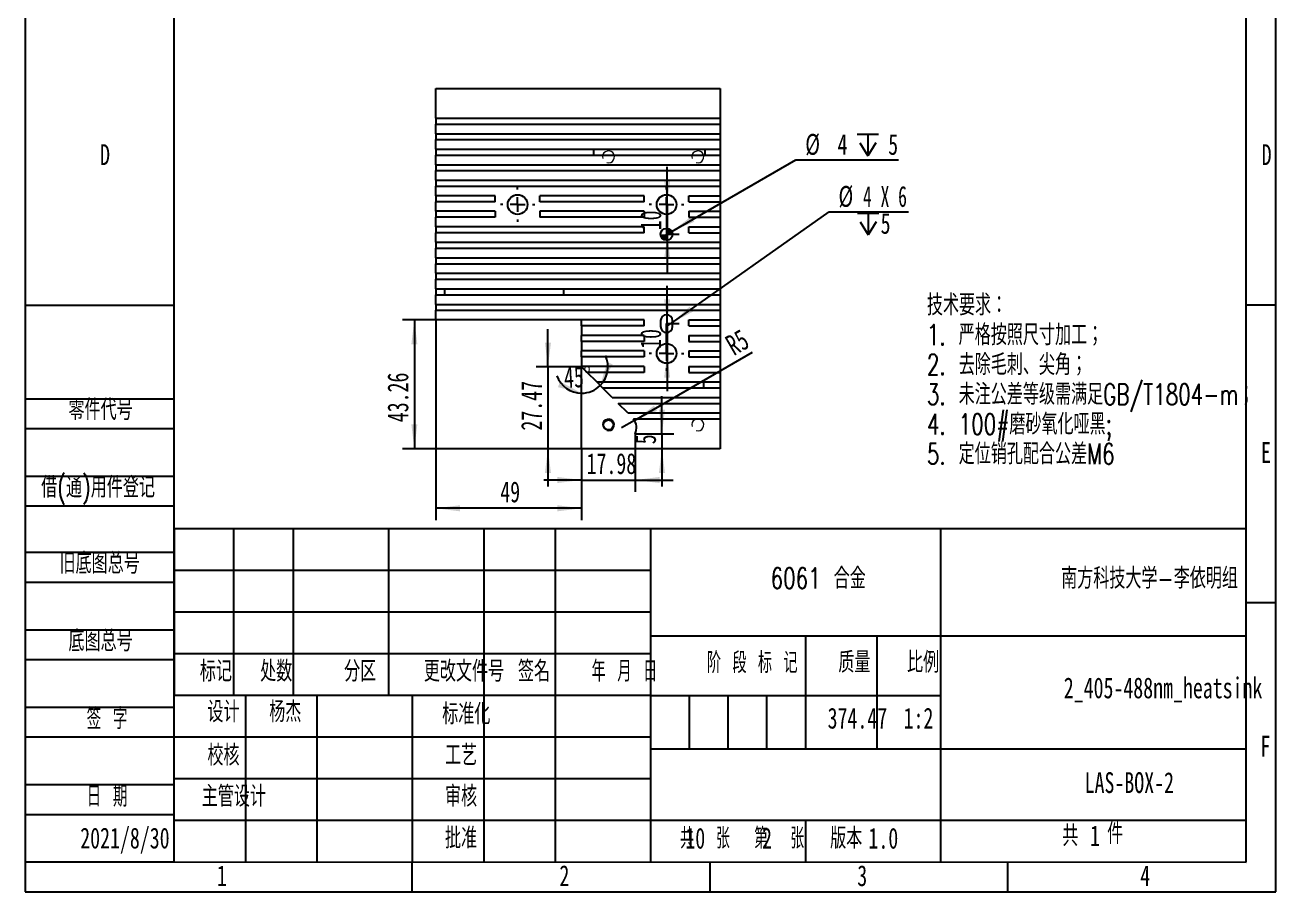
# Model space of a CAD drawing. Header units: millimetres. Extents: x 0 to 210, y 0 to 297.
# Drawn here: x 0 to 210, y 0 to 145.5 of the extents above; entities that cross this region are included whole.
import ezdxf

# ---------------------------------------------------------------- set-up
doc = ezdxf.new("R2010")
doc.units = ezdxf.units.MM
doc.linetypes.add('CENTERX2', pattern=[20.32, 12.7, -2.54, 2.54, -2.54])
for name, color, linetype in [('图框', 7, 'Continuous'), ('图纸格式', 7, 'Continuous'), ('尺寸', 7, 'Continuous')]:
    doc.layers.add(name, color=color, linetype=linetype)
doc.styles.add('SLDTEXTSTYLE0', font='TXT', dxfattribs={"width": 0.7, "bigfont": 'bigfont'})
doc.styles.add('SLDTEXTSTYLE1', font='TXT', dxfattribs={"width": 0.62, "bigfont": 'bigfont'})
doc.styles.add('SLDTEXTSTYLE2', font='TXT', dxfattribs={"width": 0.614286, "bigfont": 'bigfont'})
doc.styles.add('SLDTEXTSTYLE3', font='TXT', dxfattribs={"width": 0.6, "bigfont": 'bigfont'})
doc.styles.add('SLDTEXTSTYLE4', font='TXT', dxfattribs={"width": 0.633333, "bigfont": 'bigfont'})
doc.styles.add('SLDTEXTSTYLE5', font='TXT', dxfattribs={"width": 0.7})
doc.styles.add('SLDTEXTSTYLE9', font='TXT', dxfattribs={"width": 0.62})
doc.dimstyles.new('SLDDIMSTYLE1', dxfattribs={"dimtxt": 3.5, "dimasz": 4.08, "dimexe": 0, "dimexo": 0.0625, "dimgap": 0.875, "dimtad": 2, "dimlfac": 2, "dimrnd": 1e-09, "dimzin": 12, "dimdsep": 46, "dimtxsty": 'SLDTEXTSTYLE5', "dimsah": 1, "dimcen": 0.09, "dimadec": 0, "dimazin": 3, "dimtfac": 1, "dimtmove": 0, "dimatfit": 0, "dimfxl": 0, "dimfrac": 2, "dimtolj": 1, "dimtzin": 12, "dimarcsym": 0})
doc.dimstyles.new('SLDDIMSTYLE2', dxfattribs={"dimtxt": 3.5, "dimasz": 4.08, "dimexe": 0, "dimexo": 0.0625, "dimgap": 0.875, "dimtad": 2, "dimlfac": 2, "dimrnd": 1e-09, "dimzin": 12, "dimdsep": 46, "dimtxsty": 'SLDTEXTSTYLE5', "dimsah": 1, "dimcen": 0.09, "dimadec": 0, "dimazin": 3, "dimtfac": 1, "dimtofl": 0, "dimtmove": 0, "dimatfit": 3, "dimfxl": 0, "dimfrac": 2, "dimtolj": 1, "dimtzin": 12, "dimarcsym": 0})
doc.dimstyles.new('SLDDIMSTYLE6', dxfattribs={"dimtxt": 3.5, "dimasz": 4.08, "dimexe": 0, "dimexo": 0.0625, "dimgap": 0.875, "dimtad": 0, "dimtih": 1, "dimtoh": 1, "dimdec": 6, "dimlfac": 2, "dimrnd": 1e-09, "dimzin": 12, "dimdsep": 46, "dimtxsty": 'SLDTEXTSTYLE5', "dimblk1": 'NONE', "dimsah": 1, "dimcen": 0, "dimadec": 0, "dimazin": 3, "dimtfac": 1, "dimtmove": 0, "dimatfit": 3, "dimldrblk": 'NONE', "dimfxl": 0, "dimfrac": 2, "dimtolj": 1, "dimtzin": 12, "dimarcsym": 0})
doc.dimstyles.new('SLDDIMSTYLE7', dxfattribs={"dimtxt": 3.5, "dimasz": 4.08, "dimexe": 0, "dimexo": 0.0625, "dimgap": 0.875, "dimtad": 0, "dimtih": 1, "dimtoh": 1, "dimdec": 6, "dimlfac": 2, "dimrnd": 1e-09, "dimzin": 12, "dimdsep": 46, "dimtxsty": 'SLDTEXTSTYLE5', "dimsah": 1, "dimcen": 0, "dimadec": 0, "dimazin": 3, "dimtfac": 1, "dimtofl": 0, "dimtmove": 0, "dimatfit": 3, "dimfxl": 0, "dimfrac": 2, "dimtolj": 1, "dimtzin": 12, "dimarcsym": 0})
doc.dimstyles.new('SLDDIMSTYLE8', dxfattribs={"dimtxt": 3.5, "dimasz": 4.08, "dimexe": 0, "dimexo": 0.0625, "dimgap": 0.875, "dimtad": 2, "dimdec": 4, "dimlfac": 2, "dimzin": 12, "dimdsep": 46, "dimtxsty": 'SLDTEXTSTYLE5', "dimsah": 1, "dimcen": 0.09, "dimazin": 3, "dimtfac": 1, "dimtofl": 0, "dimtmove": 0, "dimatfit": 3, "dimfxl": 0, "dimfrac": 2, "dimtolj": 1, "dimtzin": 12, "dimarcsym": 0})
doc.dimstyles.new('SLDDIMSTYLE9', dxfattribs={"dimtxt": 3.5, "dimasz": 4.08, "dimexe": 0, "dimexo": 0.0625, "dimgap": 0.875, "dimtad": 2, "dimlfac": 2, "dimrnd": 1e-09, "dimzin": 12, "dimdsep": 46, "dimtxsty": 'SLDTEXTSTYLE5', "dimsah": 1, "dimcen": 0, "dimadec": 0, "dimazin": 3, "dimtfac": 1, "dimtofl": 0, "dimtmove": 0, "dimatfit": 3, "dimfxl": 0, "dimfrac": 2, "dimtolj": 1, "dimtzin": 12, "dimarcsym": 0})

# ---------------------------------------------------------------- blocks, each defined once
blk = doc.blocks.new('SW_NOTE_0')
at = {"layer": '图纸格式', "color": 0, "char_height": 3.5, "attachment_point": 1, "style": 'SLDTEXTSTYLE0'}
for s, insert in [('技术要求：', (0, 4.51)), ('1. 严格按照尺寸加工；', (0, -0.49)), ('2. 去除毛刺、尖角；', (0, -5.49)), ('3. 未注公差等级需满足GB/T1804-m；', (0, -10.49)), ('4. 100#磨砂氧化哑黑;', (0, -15.49)), ('5. 定位销孔配合公差M6', (0, -20.49))]:
    blk.add_mtext(s, dxfattribs=dict(at, insert=insert))
blk = doc.blocks.new('_D_28')
at = {"layer": '尺寸'}
for p, q in [((87.78, 88.13), (87.78, 94.48)), ((93.44, 88.13), (85.78, 88.13)), ((87.78, 88.13), (87.78, 74.39)), ((93.44, 74.39), (85.78, 74.39)), ((87.78, 74.39), (87.78, 68.04))]:
    blk.add_line(p, q, dxfattribs=at)
for points in [[(87.78, 88.13), (88.29, 92.21), (87.28, 92.21)], [(87.78, 74.39), (87.28, 70.31), (88.29, 70.31)]]:
    blk.add_solid(points, dxfattribs=at)
at = {"layer": '尺寸', "insert": (83.27, 77.44), "char_height": 3.5, "attachment_point": 1, "rotation": 90, "style": 'SLDTEXTSTYLE5'}
blk.add_mtext('27.47', dxfattribs=at)
blk = doc.blocks.new('_D_29')
at = {"layer": '尺寸'}
for p, q in [((107.81, 115.39), (107.81, 121.74)), ((107.81, 115.39), (107.81, 110.39)), ((107.69, 110.39), (109.81, 110.39)), ((107.81, 110.39), (107.81, 104.04))]:
    blk.add_line(p, q, dxfattribs=at)
for points in [[(107.81, 115.39), (108.32, 119.47), (107.3, 119.47)], [(107.81, 110.39), (107.3, 106.31), (108.32, 106.31)]]:
    blk.add_solid(points, dxfattribs=at)
at = {"layer": '尺寸', "insert": (103.3, 111.06), "char_height": 3.5, "attachment_point": 1, "rotation": 90, "style": 'SLDTEXTSTYLE5'}
blk.add_mtext('10', dxfattribs=at)
blk = doc.blocks.new('_D_30')
at = {"layer": '尺寸'}
for p, q in [((107.79, 95.39), (107.79, 101.74)), ((107.69, 95.39), (109.79, 95.39)), ((107.79, 95.39), (107.79, 90.39)), ((107.79, 90.39), (107.79, 84.04))]:
    blk.add_line(p, q, dxfattribs=at)
for points in [[(107.79, 95.39), (108.3, 99.47), (107.29, 99.47)], [(107.79, 90.39), (107.29, 86.31), (108.3, 86.31)]]:
    blk.add_solid(points, dxfattribs=at)
at = {"layer": '尺寸', "insert": (103.28, 91.16), "char_height": 3.5, "attachment_point": 1, "rotation": 90, "style": 'SLDTEXTSTYLE5'}
blk.add_mtext('10', dxfattribs=at)
blk = doc.blocks.new('SW_SYMBOL_HOLE_DEPTH')
at = {"layer": '尺寸', "color": 0}
for p, q in [((0, 875), (800, 875)), ((100, 555), (400, 75)), ((400, 875), (400, 75)), ((700, 555), (400, 75))]:
    blk.add_line(p, q, dxfattribs=at)
blk = doc.blocks.new('_D_31')
at = {"layer": '尺寸'}
for p, q in [((108.56, 110.89), (129.39, 122.91)), ((129.39, 122.91), (146.65, 122.91)), ((106.83, 109.89), (108.56, 110.89))]:
    blk.add_line(p, q, dxfattribs=at)
blk.add_solid([(108.56, 110.89), (112.35, 112.49), (111.84, 113.37)], dxfattribs=at)
at = {"layer": '尺寸', "xscale": 0.004511737089201878, "yscale": 0.004511737089201878, "zscale": 0.004511737089201878}
blk.add_blockref('SW_SYMBOL_HOLE_DEPTH', (139.69, 123.24), dxfattribs=at)
at = {"layer": '尺寸', "char_height": 3.5, "attachment_point": 1, "style": 'SLDTEXTSTYLE5'}
for s, insert in [('%%c', (130.98, 127.25)), ('4', (136.4, 127.24)), ('5', (144.9, 127.24))]:
    blk.add_mtext(s, dxfattribs=dict(at, insert=insert))
blk = doc.blocks.new('_None')
blk = doc.blocks.new('_D_32')
at = {"layer": '尺寸'}
for p, q in [((108.51, 95.47), (134.97, 114.17)), ((134.97, 114.17), (148.33, 114.17)), ((107.69, 94.89), (108.51, 95.47))]:
    blk.add_line(p, q, dxfattribs=at)
blk.add_solid([(108.51, 95.47), (112.13, 97.41), (111.55, 98.24)], dxfattribs=at)
at = {"layer": '尺寸', "xscale": 0.004511737089201878, "yscale": 0.004511737089201878, "zscale": 0.004511737089201878}
blk.add_blockref('SW_SYMBOL_HOLE_DEPTH', (139.73, 109.99), dxfattribs=at)
at = {"layer": '尺寸', "char_height": 3.5, "attachment_point": 1}
for s, insert, style in [('%%c', (136.56, 118.51), 'SLDTEXTSTYLE5'), ('4 X 6', (140.67, 118.5), 'SLDTEXTSTYLE9'), ('5', (143.63, 113.98), 'SLDTEXTSTYLE5')]:
    blk.add_mtext(s, dxfattribs=dict(at, insert=insert, style=style))
blk = doc.blocks.new('_D_33')
at = {"layer": '尺寸'}
for p, q in [((106.92, 76.89), (106.92, 83.24)), ((102.43, 76.89), (108.92, 76.89)), ((106.92, 76.89), (106.92, 74.39)), ((106.92, 74.39), (106.92, 68.04))]:
    blk.add_line(p, q, dxfattribs=at)
for points in [[(106.92, 76.89), (107.43, 80.97), (106.41, 80.97)], [(106.92, 74.39), (106.41, 70.31), (107.43, 70.31)]]:
    blk.add_solid(points, dxfattribs=at)
at = {"layer": '尺寸', "insert": (102.41, 75.14), "char_height": 3.5, "attachment_point": 1, "rotation": 90, "style": 'SLDTEXTSTYLE5'}
blk.add_mtext('5', dxfattribs=at)
blk = doc.blocks.new('_D_34')
at = {"layer": '尺寸'}
for start, end in [(315, 25.4461), (199.5539, 270), (270, 315)]:
    blk.add_arc((93.44, 88.13), 4.41, start, end, dxfattribs=at)
for points in [[(96.56, 85.01), (98.66, 88.54), (97.73, 88.95)], [(93.44, 83.71), (89.83, 85.67), (89.46, 84.73)]]:
    blk.add_solid(points, dxfattribs=at)
at = {"layer": '尺寸', "insert": (90.38, 88.07), "char_height": 3.5, "attachment_point": 1, "rotation": 2.9465, "style": 'SLDTEXTSTYLE5'}
blk.add_mtext('45°', dxfattribs=at)
blk = doc.blocks.new('_D_35')
at = {"layer": '尺寸'}
for q in [(122.15, 90.6), (100.14, 77.89)]:
    blk.add_line((102.31, 79.14), q, dxfattribs=at)
blk.add_solid([(102.31, 79.14), (106.09, 80.74), (105.59, 81.62)], dxfattribs=at)
at = {"layer": '尺寸', "insert": (117.24, 92.96), "char_height": 3.5, "attachment_point": 1, "rotation": 30, "style": 'SLDTEXTSTYLE5'}
blk.add_mtext('R5', dxfattribs=at)
blk = doc.blocks.new('_D_36')
at = {"layer": '尺寸'}
for p, q in [((68.94, 96.02), (63.36, 96.02)), ((65.36, 96.02), (65.36, 74.39)), ((93.44, 74.39), (63.36, 74.39))]:
    blk.add_line(p, q, dxfattribs=at)
for points in [[(65.36, 96.02), (64.85, 91.94), (65.86, 91.94)], [(65.36, 74.39), (65.86, 78.47), (64.85, 78.47)]]:
    blk.add_solid(points, dxfattribs=at)
at = {"layer": '尺寸', "insert": (60.84, 78.84), "char_height": 3.5, "attachment_point": 1, "rotation": 90, "style": 'SLDTEXTSTYLE5'}
blk.add_mtext('43.26', dxfattribs=at)
blk = doc.blocks.new('_D_37')
at = {"layer": '尺寸'}
for p, q in [((68.94, 96.02), (68.94, 62.39)), ((93.44, 74.39), (93.44, 62.39)), ((93.44, 64.39), (68.94, 64.39))]:
    blk.add_line(p, q, dxfattribs=at)
for points in [[(68.94, 64.39), (73.02, 63.88), (73.02, 64.9)], [(93.44, 64.39), (89.36, 64.9), (89.36, 63.88)]]:
    blk.add_solid(points, dxfattribs=at)
at = {"layer": '尺寸', "insert": (79.78, 68.9), "char_height": 3.5, "attachment_point": 1, "style": 'SLDTEXTSTYLE5'}
blk.add_mtext('49', dxfattribs=at)
blk = doc.blocks.new('_D_38')
at = {"layer": '尺寸'}
for p, q in [((93.44, 74.39), (93.44, 67.14)), ((102.43, 74.39), (102.43, 67.14)), ((93.44, 69.14), (87.09, 69.14)), ((93.44, 69.14), (102.43, 69.14)), ((102.43, 69.14), (108.78, 69.14))]:
    blk.add_line(p, q, dxfattribs=at)
for points in [[(93.44, 69.14), (89.36, 69.65), (89.36, 68.63)], [(102.43, 69.14), (106.51, 68.63), (106.51, 69.65)]]:
    blk.add_solid(points, dxfattribs=at)
at = {"layer": '尺寸', "insert": (94.27, 73.65), "char_height": 3.5, "attachment_point": 1, "style": 'SLDTEXTSTYLE5'}
blk.add_mtext('17.98', dxfattribs=at)
blk = doc.blocks.new('SW_CENTERMARKSYMBOL_11')
at = {"layer": '图纸格式', "color": 0}
for p, q in [((0, 2.5), (0, 2.9)), ((-2.5, 0), (-2.9, 0)), ((0, 0), (-1.25, 0)), ((0, 0), (0, 1.25)), ((0, 0), (0, -1.25)), ((0, 0), (1.25, 0)), ((2.5, 0), (2.9, 0)), ((0, -2.5), (0, -2.9))]:
    blk.add_line(p, q, dxfattribs=at)
blk = doc.blocks.new('SW_CENTERMARKSYMBOL_12')
at = {"layer": '图纸格式', "color": 0}
for p, q in [((0, 2.5), (0, 2.9)), ((-2.5, 0), (-2.9, 0)), ((0, 0), (-1.25, 0)), ((0, 0), (0, 1.25)), ((0, 0), (0, -1.25)), ((0, 0), (1.25, 0)), ((2.5, 0), (2.9, 0)), ((0, -2.5), (0, -2.9))]:
    blk.add_line(p, q, dxfattribs=at)
blk = doc.blocks.new('SW_CENTERMARKSYMBOL_13')
at = {"layer": '图纸格式', "color": 0}
for p, q in [((0, 2.5), (0, 2.9)), ((-2.5, 0), (-2.9, 0)), ((0, 0), (-1.25, 0)), ((0, 0), (0, 1.25)), ((0, 0), (0, -1.25)), ((0, 0), (1.25, 0)), ((2.5, 0), (2.9, 0)), ((0, -2.5), (0, -2.9))]:
    blk.add_line(p, q, dxfattribs=at)
blk = doc.blocks.new('SW_DOWELSYMBOL_1')
at = {"linetype": 'Continuous', "lineweight": 18}
h = blk.add_hatch(color=0, dxfattribs=at)
edge = h.paths.add_edge_path(flags=0)
edge.add_arc((0, 0), 1, 180, 270)
edge.add_line((0, -1), (0, 0))
edge.add_line((0, 0), (-1, 0))
h = blk.add_hatch(color=0, dxfattribs=at)
edge = h.paths.add_edge_path(flags=0)
edge.add_arc((0, 0), 1, 0, 90)
edge.add_line((0, 1), (0, 0))
edge.add_line((0, 0), (1, 0))
at = {"layer": '图纸格式', "color": 0}
blk.add_circle((0, 0), 1, dxfattribs=at)

msp = doc.modelspace()

# ---------------------------------------------------------------- linework, layer by layer
at = {"color": 7, "linetype": 'Continuous', "lineweight": 25}
for p, q in [((68.94248892, 134.89287206), (116.69248892, 134.89287206)), ((68.94248892, 129.89287206), (68.94248892, 134.89287206)), ((116.69248892, 134.89287206), (116.69248892, 129.89287206)), ((68.94248892, 129.89287206), (116.69248892, 129.89287206)), ((68.94248892, 129.89287206), (68.94248892, 128.89287206)), ((68.94248892, 128.89287206), (116.69248892, 128.89287206)), ((68.94248892, 127.2876089), (68.94248892, 128.89287206)), ((116.69248892, 129.89287206), (116.69248892, 128.89287206)), ((116.69248892, 128.89287206), (116.69248892, 127.2876089)), ((68.94248892, 127.2876089), (116.69248892, 127.2876089)), ((68.94248892, 127.2876089), (68.94248892, 126.2876089)), ((68.94248892, 126.2876089), (116.69248892, 126.2876089)), ((68.94248892, 124.68234575), (68.94248892, 126.2876089)), ((116.69248892, 127.2876089), (116.69248892, 126.2876089)), ((116.69248892, 126.2876089), (116.69248892, 124.68234575)), ((68.94248892, 124.68234575), (116.69248892, 124.68234575)), ((68.94248892, 124.68234575), (68.94248892, 123.68234575)), ((95.44248892, 124.68234575), (95.44248892, 123.68234575)), ((114.19248892, 123.68234575), (114.19248892, 124.68234575)), ((116.69248892, 124.68234575), (116.69248892, 123.68234575)), ((68.94248892, 123.68234575), (116.69248892, 123.68234575)), ((68.94248892, 122.07708259), (68.94248892, 123.68234575)), ((68.94248892, 122.07708259), (116.69248892, 122.07708259)), ((68.94248892, 122.07708259), (68.94248892, 121.07708259)), ((116.69248892, 123.68234575), (116.69248892, 122.07708259)), ((116.69248892, 122.07708259), (116.69248892, 121.07708259)), ((68.94248892, 121.07708259), (116.69248892, 121.07708259)), ((68.94248892, 119.47181943), (68.94248892, 121.07708259)), ((116.69248892, 121.07708259), (116.69248892, 119.47181943)), ((68.94248892, 119.47181943), (116.69248892, 119.47181943)), ((68.94248892, 119.47181943), (68.94248892, 118.47181943)), ((68.94248892, 118.47181943), (116.69248892, 118.47181943)), ((68.94248892, 116.86655627), (68.94248892, 118.47181943)), ((116.69248892, 119.47181943), (116.69248892, 118.47181943)), ((116.69248892, 118.47181943), (116.69248892, 116.86655627)), ((78.94248892, 116.86655627), (68.94248892, 116.86655627)), ((68.94248892, 116.86655627), (68.94248892, 115.86655627)), ((78.94248892, 115.86655627), (68.94248892, 115.86655627)), ((68.94248892, 114.26129311), (68.94248892, 115.86655627)), ((78.94248892, 115.86655627), (78.94248892, 116.86655627)), ((103.94248892, 116.86655627), (86.44248892, 116.86655627)), ((86.44248892, 115.86655627), (86.44248892, 116.86655627)), ((103.94248892, 115.86655627), (86.44248892, 115.86655627)), ((103.94248892, 115.86655627), (103.94248892, 116.86655627)), ((111.44248892, 116.86655627), (116.69248892, 116.86655627)), ((111.44248892, 115.86655627), (111.44248892, 116.86655627)), ((111.44248892, 115.86655627), (116.69248892, 115.86655627)), ((116.69248892, 116.86655627), (116.69248892, 115.86655627)), ((116.69248892, 115.86655627), (116.69248892, 114.26129311)), ((78.94248892, 114.26129311), (68.94248892, 114.26129311)), ((68.94248892, 114.26129311), (68.94248892, 113.26129311)), ((78.94248892, 114.26129311), (78.94248892, 113.26129311)), ((103.94248892, 114.26129311), (86.44248892, 114.26129311)), ((86.44248892, 114.26129311), (86.44248892, 113.26129311)), ((103.94248892, 114.26129311), (103.94248892, 113.26129311)), ((111.44248892, 114.26129311), (116.69248892, 114.26129311)), ((111.44248892, 114.26129311), (111.44248892, 113.26129311)), ((116.69248892, 114.26129311), (116.69248892, 113.26129311)), ((78.94248892, 113.26129311), (68.94248892, 113.26129311)), ((68.94248892, 111.65602996), (68.94248892, 113.26129311)), ((103.94248892, 111.65602996), (68.94248892, 111.65602996)), ((68.94248892, 111.65602996), (68.94248892, 110.65602996)), ((103.94248892, 113.26129311), (86.44248892, 113.26129311)), ((103.94248892, 110.65602996), (103.94248892, 111.65602996)), ((111.44248892, 113.26129311), (116.69248892, 113.26129311)), ((111.44248892, 111.65602996), (116.69248892, 111.65602996)), ((111.44248892, 110.65602996), (111.44248892, 111.65602996)), ((116.69248892, 113.26129311), (116.69248892, 111.65602996)), ((116.69248892, 111.65602996), (116.69248892, 110.65602996)), ((103.94248892, 110.65602996), (68.94248892, 110.65602996)), ((68.94248892, 109.0507668), (68.94248892, 110.65602996)), ((111.44248892, 110.65602996), (116.69248892, 110.65602996)), ((116.69248892, 110.65602996), (116.69248892, 109.0507668)), ((68.94248892, 109.0507668), (116.69248892, 109.0507668)), ((68.94248892, 109.0507668), (68.94248892, 108.0507668)), ((68.94248892, 108.0507668), (116.69248892, 108.0507668)), ((68.94248892, 106.44550364), (68.94248892, 108.0507668)), ((116.69248892, 109.0507668), (116.69248892, 108.0507668)), ((116.69248892, 108.0507668), (116.69248892, 106.44550364)), ((68.94248892, 106.44550364), (116.69248892, 106.44550364)), ((68.94248892, 106.44550364), (68.94248892, 105.44550364)), ((68.94248892, 105.44550364), (116.69248892, 105.44550364)), ((68.94248892, 103.84024048), (68.94248892, 105.44550364)), ((116.69248892, 106.44550364), (116.69248892, 105.44550364)), ((116.69248892, 105.44550364), (116.69248892, 103.84024048)), ((68.94248892, 103.84024048), (116.69248892, 103.84024048)), ((68.94248892, 103.84024048), (68.94248892, 102.84024048)), ((116.69248892, 103.84024048), (116.69248892, 102.84024048)), ((68.94248892, 102.84024048), (116.69248892, 102.84024048)), ((68.94248892, 101.23497732), (68.94248892, 102.84024048)), ((68.94248892, 101.23497732), (116.69248892, 101.23497732)), ((68.94248892, 101.23497732), (68.94248892, 100.23497732)), ((70.44248892, 101.23497732), (70.44248892, 100.23497732)), ((90.44248892, 100.23497732), (90.44248892, 101.23497732)), ((116.69248892, 102.84024048), (116.69248892, 101.23497732)), ((116.69248892, 101.23497732), (116.69248892, 100.23497732)), ((68.94248892, 100.23497732), (116.69248892, 100.23497732)), ((68.94248892, 98.62971417), (68.94248892, 100.23497732)), ((116.69248892, 100.23497732), (116.69248892, 98.62971417)), ((68.94248892, 98.62971417), (116.69248892, 98.62971417)), ((68.94248892, 98.62971417), (68.94248892, 97.62971417)), ((68.94248892, 97.62971417), (116.69248892, 97.62971417)), ((68.94248892, 96.02445101), (68.94248892, 97.62971417)), ((116.69248892, 98.62971417), (116.69248892, 97.62971417)), ((116.69248892, 97.62971417), (116.69248892, 96.02445101)), ((103.94248892, 96.02445101), (68.94248892, 96.02445101)), ((93.44248892, 95.02445101), (93.44248892, 96.02445101)), ((103.94248892, 95.02445101), (93.44248892, 95.02445101)), ((93.44248892, 95.02445101), (93.44248892, 93.41918785)), ((103.94248892, 95.02445101), (103.94248892, 96.02445101)), ((106.69248892, 95.89287206), (106.69248892, 94.89287206)), ((108.69248892, 94.89287206), (108.69248892, 95.89287206)), ((111.44248892, 96.02445101), (116.69248892, 96.02445101)), ((111.44248892, 95.02445101), (111.44248892, 96.02445101)), ((111.44248892, 95.02445101), (116.69248892, 95.02445101)), ((116.69248892, 96.02445101), (116.69248892, 95.02445101)), ((116.69248892, 95.02445101), (116.69248892, 93.41918785)), ((103.94248892, 93.41918785), (93.44248892, 93.41918785)), ((93.44248892, 92.41918785), (93.44248892, 93.41918785)), ((103.94248892, 92.41918785), (93.44248892, 92.41918785)), ((93.44248892, 92.41918785), (93.44248892, 90.81392469)), ((103.94248892, 93.41918785), (103.94248892, 92.41918785)), ((111.44248892, 93.41918785), (116.69248892, 93.41918785)), ((111.44248892, 93.41918785), (111.44248892, 92.41918785)), ((111.44248892, 92.41918785), (116.69248892, 92.41918785)), ((116.69248892, 93.41918785), (116.69248892, 92.41918785)), ((116.69248892, 92.41918785), (116.69248892, 90.81392469)), ((103.94248892, 90.81392469), (93.44248892, 90.81392469)), ((93.44248892, 89.81392469), (93.44248892, 90.81392469)), ((103.94248892, 90.81392469), (103.94248892, 89.81392469)), ((111.44248892, 90.81392469), (116.69248892, 90.81392469)), ((111.44248892, 90.81392469), (111.44248892, 89.81392469)), ((116.69248892, 90.81392469), (116.69248892, 89.81392469)), ((103.94248892, 89.81392469), (93.44248892, 89.81392469)), ((93.44248892, 89.81392469), (93.44248892, 88.20866154)), ((103.94248892, 88.20866154), (93.44248892, 88.20866154)), ((93.44248892, 74.39287206), (93.44248892, 88.20866154)), ((103.94248892, 88.20866154), (103.94248892, 87.20866154)), ((111.44248892, 89.81392469), (116.69248892, 89.81392469)), ((111.44248892, 88.20866154), (116.69248892, 88.20866154)), ((111.44248892, 88.20866154), (111.44248892, 87.20866154)), ((116.69248892, 89.81392469), (116.69248892, 88.20866154)), ((116.69248892, 88.20866154), (116.69248892, 87.20866154)), ((103.94248892, 87.20866154), (94.36198082, 87.20866154)), ((95.96724398, 85.60339838), (94.36198082, 87.20866154)), ((111.44248892, 87.20866154), (116.69248892, 87.20866154)), ((116.69248892, 87.20866154), (116.69248892, 85.60339838)), ((95.96724398, 85.60339838), (116.69248892, 85.60339838)), ((96.96724398, 84.60339838), (95.96724398, 85.60339838)), ((98.57250714, 82.99813522), (96.96724398, 84.60339838)), ((96.96724398, 84.60339838), (116.69248892, 84.60339838)), ((113.94248892, 84.60339838), (113.94248892, 85.60339838)), ((116.69248892, 85.60339838), (116.69248892, 84.60339838)), ((116.69248892, 84.60339838), (116.69248892, 82.99813522)), ((98.57250714, 82.99813522), (116.69248892, 82.99813522)), ((99.57250714, 81.99813522), (116.69248892, 81.99813522)), ((101.1777703, 80.39287206), (99.57250714, 81.99813522)), ((116.69248892, 82.99813522), (116.69248892, 81.99813522)), ((116.69248892, 81.99813522), (116.69248892, 80.39287206)), ((101.1777703, 80.39287206), (116.69248892, 80.39287206)), ((116.69248892, 80.39287206), (116.69248892, 79.39287206)), ((102.14223639, 79.39287206), (116.69248892, 79.39287206)), ((116.69248892, 79.39287206), (116.69248892, 74.39287206)), ((102.43352424, 76.89287206), (102.43352424, 74.39287206)), ((102.43352424, 74.39287206), (93.44248892, 74.39287206)), ((116.69248892, 74.39287206), (102.43352424, 74.39287206))]:
    msp.add_line(p, q, dxfattribs=at)
at = {"color": 7, "linetype": 'CENTERX2'}
for p, q in [((107.69248892, 115.39287206), (107.69248892, 110.39287206)), ((107.69248892, 90.39287206), (107.69248892, 95.39287206))]:
    msp.add_line(p, q, dxfattribs=at)
at = {"color": 7, "linetype": 'Continuous', "lineweight": 25}
for centre, radius in [((82.69248892, 115.39287206), 1.65), ((107.69248892, 115.39287206), 1.65), ((107.69248892, 110.39287206), 1), ((107.69248892, 90.39287206), 1.65), ((97.94248892, 78.39287206), 0.825)]:
    msp.add_circle(centre, radius, dxfattribs=at)
at = {"color": 7, "linetype": 'Continuous', "lineweight": 18}
for centre in [(97.94248892, 123.39287206), (112.94248892, 123.39287206), (97.94248892, 78.39287206), (112.94248892, 78.39287206)]:
    msp.add_arc(centre, 1, 255, 195, dxfattribs=at)
at = {"color": 7, "linetype": 'Continuous', "lineweight": 25}
for centre, radius, start, end in [((107.69248892, 95.89287206), 1, 360, 180), ((107.69248892, 94.89287206), 1, 180, 0), ((100.14223639, 77.89287206), 2.5, 336.4218215215, 36.8698976456)]:
    msp.add_arc(centre, radius, start, end, dxfattribs=at)
at = {"layer": '图框'}
for p, q in [((0, 297), (0, 0)), ((210, 0), (210, 297)), ((0, 98.5), (25, 98.5)), ((210, 98.5), (205, 98.5)), ((0, 82.79059372), (25, 82.79059372)), ((0, 77.79059372), (25, 77.79059372)), ((0, 69.79059372), (25, 69.79059372)), ((0, 64.79059372), (25, 64.79059372)), ((25.01325671, 61.0216466), (24.99810284, 5.02164865)), ((0, 57), (25, 57)), ((25, 54), (105, 54)), ((0, 52), (25, 52)), ((210, 48.5), (205, 48.5)), ((25, 47), (105, 47)), ((0, 44), (25, 44)), ((0, 39), (25, 39)), ((111.5, 33), (111.5, 24)), ((118, 33), (118, 24)), ((124.5, 33), (124.5, 24)), ((0, 31), (25, 31)), ((0, 26), (25, 26)), ((0, 18), (25, 18)), ((0, 13), (25, 13)), ((-0.00189625, 5.02841377), (24.99810284, 5.02164865)), ((64.99999231, -0.02841395), (64.99999231, 4.97158605)), ((153.6900128, 4.99715582), (153.6900128, 4.98682399)), ((165, -0.02841395), (165, 4.98376345)), ((-0.00000769, -0.02841395), (209.99999231, -0.02841395))]:
    msp.add_line(p, q, dxfattribs=at)
at = {"layer": '图框', "lineweight": 25}
for p, q in [((25, 292), (25, 5)), ((205, 4.97293926), (205, 292)), ((25, 61), (205, 61)), ((35, 61), (35, 33)), ((45, 61), (45, 33)), ((61, 61), (61, 33)), ((77, 61), (77, 5)), ((89, 61), (89, 5)), ((105, 61), (105, 4.99999974)), ((153.6900128, 60.98683224), (153.6900128, 4.99715582)), ((105, 43), (205, 43)), ((131, 43), (131, 24)), ((143, 43), (143, 24)), ((25, 40), (105, 40)), ((25, 33), (105, 33)), ((37, 33), (37, 5)), ((49, 33), (49, 5)), ((64.99999231, 32.97158605), (64.99999231, 4.97158605)), ((105.01329698, 32.98682811), (153.6900128, 32.98682811)), ((25, 26), (105, 26)), ((105, 24), (205, 24)), ((25, 19), (105, 19)), ((24.99999707, 12.02164839), (105, 12.02164839)), ((105, 12.02164839), (205, 12.04870888)), ((131, 12.02868412), (131, 4.99296402)), ((24.99810284, 5.02164865), (205, 4.97293926)), ((114.99905142, -0.02841395), (114.99905142, 4.99729395))]:
    msp.add_line(p, q, dxfattribs=at)
at = {"layer": '尺寸'}
msp.add_line((94.36198082, 87.20866154), (93.44248892, 88.12815344), dxfattribs=at)

# ---------------------------------------------------------------- block references
at = {"layer": '图纸格式'}
for name, p in [('SW_CENTERMARKSYMBOL_11', (82.69248892, 115.39287206)), ('SW_CENTERMARKSYMBOL_12', (107.69248892, 115.39287206)), ('SW_DOWELSYMBOL_1', (107.69248892, 110.39287206)), ('SW_NOTE_0', (151.39961744, 95.76294313)), ('SW_CENTERMARKSYMBOL_13', (107.69248892, 90.39287206))]:
    msp.add_blockref(name, p, dxfattribs=at)

# ---------------------------------------------------------------- texts
at = {"layer": '图框', "char_height": 3.5}
for s, insert, attachment_point, style in [('D', (13.42968752, 125.52069777), 2, 'SLDTEXTSTYLE5'), ('D', (208.42968752, 125.52069777), 2, 'SLDTEXTSTYLE5'), ('零件代号', (7.29211667, 82.70329204), 1, 'SLDTEXTSTYLE0'), ('E', (208.31788194, 75.52069777), 2, 'SLDTEXTSTYLE5'), ('借(通)用件登记', (2.70461632, 69.67773255), 1, 'SLDTEXTSTYLE0'), ('旧底图总号', (5.79211643, 56.90530001), 1, 'SLDTEXTSTYLE0'), ('6061 合金', (133.15133933, 54.39905289), 2, 'SLDTEXTSTYLE0'), ('南方科技大学-李依明组', (188.77901833, 54.39905289), 2, 'SLDTEXTSTYLE0'), ('底图总号', (7.29211667, 43.88526413), 1, 'SLDTEXTSTYLE0'), ('阶 段 标 记', (122.08305005, 40.21624708), 2, 'SLDTEXTSTYLE2'), ('质量', (139.22666099, 40.28618167), 2, 'SLDTEXTSTYLE0'), ('比例', (150.75914226, 40.28618167), 2, 'SLDTEXTSTYLE0'), ('标记', (32.04010752, 38.78855981), 2, 'SLDTEXTSTYLE0'), ('处数', (42.16063697, 38.78855981), 2, 'SLDTEXTSTYLE0'), ('分区', (56.25990084, 38.78855981), 2, 'SLDTEXTSTYLE0'), ('更改文件号', (73.68047433, 38.78855981), 2, 'SLDTEXTSTYLE0'), ('签名', (85.44110771, 38.78855981), 2, 'SLDTEXTSTYLE0'), ('年 月 日', (100.61729645, 38.78855981), 2, 'SLDTEXTSTYLE1'), ('2_405-488nm_heatsink', (191.04672593, 35.99341121), 2, 'SLDTEXTSTYLE5'), ('设计', (33.31082705, 31.97276116), 2, 'SLDTEXTSTYLE0'), ('杨杰', (43.69188705, 31.97276145), 2, 'SLDTEXTSTYLE0'), ('标准化', (74.07404119, 31.59203863), 2, 'SLDTEXTSTYLE0'), ('签 字', (13.76749305, 30.80699396), 2, 'SLDTEXTSTYLE4'), ('374.47', (139.73490192, 30.90835364), 2, 'SLDTEXTSTYLE5'), ('1:2', (149.98622562, 30.90835364), 2, 'SLDTEXTSTYLE5'), ('F', (208.22430554, 26.21096062), 2, 'SLDTEXTSTYLE5'), ('校核', (33.31082705, 24.70216765), 2, 'SLDTEXTSTYLE0'), ('工艺', (73.19661051, 24.70216765), 2, 'SLDTEXTSTYLE0'), ('LAS-BOX-2', (185.37745564, 20.08420473), 2, 'SLDTEXTSTYLE5'), ('日 期', (13.76749305, 17.7869982), 2, 'SLDTEXTSTYLE4'), ('主管设计', (35.06082713, 17.78791054), 2, 'SLDTEXTSTYLE0'), ('审核', (73.19661051, 17.79738322), 2, 'SLDTEXTSTYLE0'), ('2021/8/30', (16.76850515, 10.77839845), 2, 'SLDTEXTSTYLE5'), ('批准', (73.19904103, 10.77839816), 2, 'SLDTEXTSTYLE0'), ('共  张', (114.13669954, 10.74831967), 2, 'SLDTEXTSTYLE3'), ('10', (110.84850132, 10.74831996), 1, 'SLDTEXTSTYLE5'), ('第  张', (126.6114846, 10.74831967), 2, 'SLDTEXTSTYLE3'), ('2', (123.72354153, 10.74831996), 1, 'SLDTEXTSTYLE5'), ('版本', (137.85227334, 10.74831967), 2, 'SLDTEXTSTYLE0'), ('1.0', (141.58901891, 10.74831996), 1, 'SLDTEXTSTYLE5'), ('共', (174.12816581, 11.16637501), 1, 'SLDTEXTSTYLE0'), ('件', (181.66002737, 11.52216087), 1, 'SLDTEXTSTYLE0'), ('1', (33.04444444, 4.46096062), 2, 'SLDTEXTSTYLE5'), ('2', (90.54444444, 4.46096062), 2, 'SLDTEXTSTYLE5'), ('3', (140.54444444, 4.46096062), 2, 'SLDTEXTSTYLE5'), ('4', (188.04444444, 4.46096062), 2, 'SLDTEXTSTYLE5')]:
    msp.add_mtext(s, dxfattribs=dict(at, insert=insert, attachment_point=attachment_point, style=style))
at = {"layer": '图纸格式', "insert": (178.79285063, 11.1663753), "char_height": 3.5, "attachment_point": 1, "style": 'SLDTEXTSTYLE5'}
msp.add_mtext('1', dxfattribs=at)

# ---------------------------------------------------------------- dimensions: what is measured, and where the dimension line sits
at = {"layer": '尺寸'}
dim = msp.add_diameter_dim_2p(p1=(106.82630111, 109.89315347), p2=(108.55867674, 110.89259065), text='<> {\\fGDT;x} 5\\P', dimstyle='SLDDIMSTYLE6', dxfattribs=at)
dim.commit()
dim.dimension.update_dxf_attribs({"geometry": '_D_31', "text_midpoint": (138.81536984, 124.98111641), "dimtype": 163})
for base, p1, p2, picture, middle in [((107.81201884, 110.39287206), (110.59248892, 115.39287206), (107.69248892, 110.39287206), '_D_29', (107.81201884, 112.59548152)), ((107.79433757, 90.39287206), (107.69248892, 95.39287206), (110.59248892, 90.39287206), '_D_30', (107.79433757, 92.6990369)), ((65.3558104, 74.39287206), (68.94248892, 96.02445101), (93.44248892, 74.39287206), '_D_36', (65.3558104, 82.67065488)), ((87.78472099, 74.39287206), (93.44248892, 88.12815344), (93.44248892, 74.39287206), '_D_28', (87.78472099, 81.2758474)), ((106.92129811, 74.39287206), (102.43352424, 76.89287206), (102.43352424, 74.39287206), '_D_33', (106.92129811, 75.90829377))]:
    dim = msp.add_linear_dim(base=base, p1=p1, p2=p2, angle=90, dimstyle='SLDDIMSTYLE1', dxfattribs=at)
    dim.commit()
    dim.dimension.update_dxf_attribs({"geometry": picture, "text_midpoint": middle, "dimtype": 160})
dim = msp.add_radius_dim(center=(107.69248892, 94.89287206), mpoint=(108.50915822, 95.469978), text='%%c<> X 6\\P{\\fGDT;x}5\\P', dimstyle='SLDDIMSTYLE7', override={"dimpost": '<>'}, dxfattribs=at)
dim.commit()
dim.dimension.update_dxf_attribs({"geometry": '_D_32', "text_midpoint": (142.44674713, 113.98386253), "dimtype": 164})
for base, p2, dimstyle, picture, middle in [((68.94248892, 64.39287206), (68.94248892, 96.02445101), 'SLDDIMSTYLE2', '_D_37', (81.31137253, 64.39287206)), ((102.43352424, 69.14029067), (102.43352424, 74.39287206), 'SLDDIMSTYLE1', '_D_38', (98.09750797, 69.14029067))]:
    dim = msp.add_linear_dim(base=base, p1=(93.44248892, 74.39287206), p2=p2, dimstyle=dimstyle, dxfattribs=at)
    dim.commit()
    dim.dimension.update_dxf_attribs({"geometry": picture, "text_midpoint": middle, "dimtype": 160})
dim = msp.add_angular_dim_2l(base=(95.13181751, 84.04975344), line1=((94.36198082, 87.20866154), (98.57250714, 82.99813522)), line2=((93.44248892, 74.39287206), (93.44248892, 96.02445101)), dimstyle='SLDDIMSTYLE8', dxfattribs=at)
dim.commit()
dim.dimension.update_dxf_attribs({"geometry": '_D_34', "text_midpoint": (93.66940509, 83.71956106), "dimtype": 162})
dim = msp.add_radius_dim(center=(100.14223639, 77.89287206), mpoint=(102.3072999, 79.14287206), dimstyle='SLDDIMSTYLE9', dxfattribs=at)
dim.commit()
dim.dimension.update_dxf_attribs({"geometry": '_D_35', "text_midpoint": (120.90496061, 89.88024071), "dimtype": 164})

doc.saveas('drawing.dxf')
